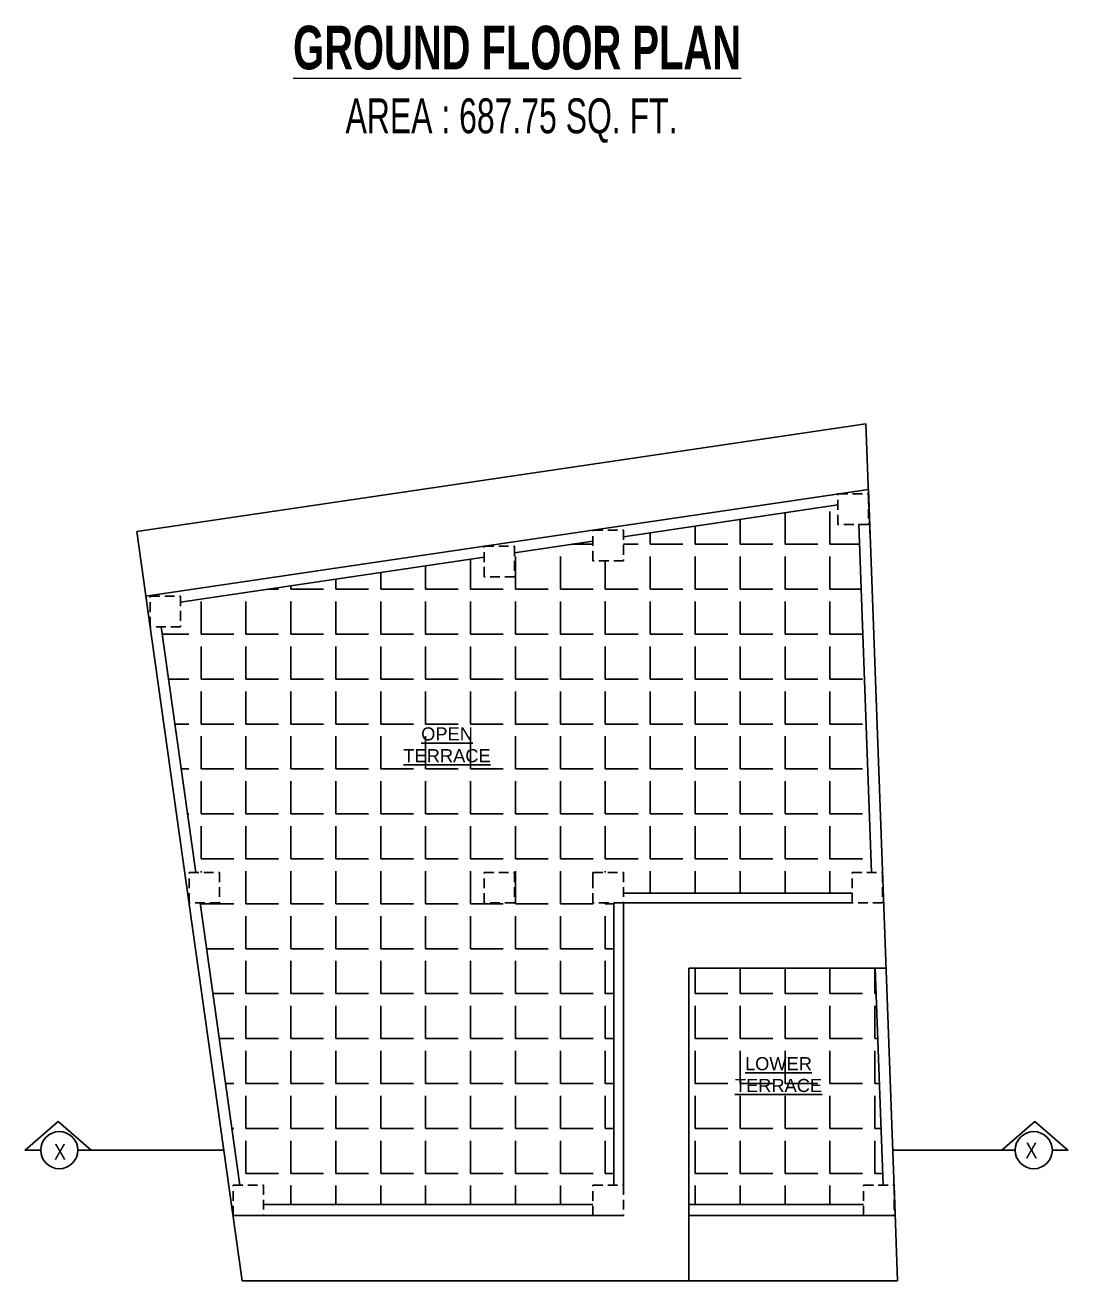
# Model space of a CAD drawing. Header units: inches. Extents: x -5142662 to -4941318, y -3361958 to -3160563.
# Drawn here: x -5002307 to -5001828, y -3261988 to -3261411 of the extents above; entities that cross this region are included whole.
import ezdxf

# ---------------------------------------------------------------- set-up
doc = ezdxf.new("R2010")
doc.units = ezdxf.units.IN
doc.header["$LTSCALE"] = 2
doc.header["$MEASUREMENT"] = 0
doc.linetypes.add('HIDDEN', pattern=[0.375, 0.25, -0.125])
doc.layers.get('0').update_dxf_attribs({"linetype": 'CONTINUOUS'})
doc.layers.add('A-Hatch', color=7, linetype='CONTINUOUS')
doc.layers.add('TEXT', color=181, linetype='CONTINUOUS', lineweight=25)
doc.layers.add('Text-100.w', color=254, linetype='CONTINUOUS', lineweight=9)
doc.styles.add('ARAIL', font='ARIALN.TTF')
doc.styles.add('Arial', font='arial.ttf', dxfattribs={"width": 0.8, "height": 12})
doc.styles.add('arial.', font='arial.ttf')
pattern_1 = [(0, (5606.73, 565.298), (0, 20.625), [15, -5.625]), (90, (5606.73, 565.298), (-20.625, 1e-15), [15, -5.625])]

msp = doc.modelspace()

# ---------------------------------------------------------------- hatches: boundary and pattern name
at = {"layer": 'A-Hatch', "ltscale": 0.5}
h = msp.add_hatch(dxfattribs=at)
h.set_pattern_fill('ANGLE', color=256, scale=75)
h.set_pattern_definition(pattern_1)
h.paths.add_polyline_path([(-5002036.3, -3261814.27), (-5002045.8, -3261814.27), (-5002045.8, -3261800.27), (-5002031.8, -3261800.27), (-5002031.8, -3261809.77), (-5001926.87, -3261809.77), (-5001926.87, -3261800.27), (-5001917.87, -3261800.27), (-5001923.77, -3261640.59), (-5001933.36, -3261640.59), (-5001933.36, -3261631.64), (-5002031.8, -3261646.19), (-5002031.8, -3261657.2), (-5002045.8, -3261657.2), (-5002045.8, -3261648.26), (-5002081.8, -3261653.57), (-5002081.8, -3261664.59), (-5002095.8, -3261664.59), (-5002095.8, -3261655.64), (-5002235.11, -3261676.22), (-5002235.11, -3261687.53), (-5002244.06, -3261687.53), (-5002228.18, -3261800.27), (-5002217.25, -3261800.27), (-5002217.25, -3261814.27), (-5002226.2, -3261814.27), (-5002207.96, -3261943.77), (-5002197.04, -3261943.77), (-5002197.04, -3261952.77), (-5002045.8, -3261952.77), (-5002045.8, -3261943.77), (-5002036.3, -3261943.77)])
h.paths.add_polyline_path([(-5002095.8, -3261814.27), (-5002095.8, -3261800.27), (-5002081.8, -3261800.27), (-5002081.8, -3261814.27)], flags=16)
h.paths.add_polyline_path([(-5002134.21, -3261752.52), (-5002091.16, -3261752.52), (-5002091.16, -3261730.05), (-5002134.21, -3261730.05)], flags=24)
h = msp.add_hatch(dxfattribs=at)
h.set_pattern_fill('ANGLE', color=256, scale=75)
h.set_pattern_definition(pattern_1)
h.paths.add_polyline_path([(-5001916.25, -3261844.27), (-5002001.8, -3261844.27), (-5002001.8, -3261952.77), (-5001921.57, -3261952.77), (-5001921.57, -3261943.77), (-5001912.58, -3261943.77)])
h.paths.add_polyline_path([(-5001982.04, -3261903.9), (-5001938.99, -3261903.9), (-5001938.99, -3261881.43), (-5001982.04, -3261881.43)], flags=24)

# ---------------------------------------------------------------- linework, layer by layer
at = {"ltscale": 0.5}
for p, q in [((-5001920.47, -3261594.36), (-5002255.27, -3261643.82)), ((-5001920.47, -3261594.36), (-5001918.53, -3261646.93)), ((-5001919.36, -3261624.52), (-5002045.8, -3261643.2)), ((-5001907.06, -3261957.77), (-5001919.36, -3261624.52)), ((-5001933.36, -3261631.64), (-5002031.8, -3261646.19)), ((-5002249.11, -3261687.53), (-5002255.27, -3261643.82)), ((-5002045.8, -3261643.2), (-5002251.08, -3261673.53)), ((-5001917.87, -3261800.27), (-5001923.77, -3261640.59)), ((-5002045.8, -3261648.26), (-5002081.8, -3261653.57)), ((-5002095.8, -3261655.64), (-5002235.11, -3261676.22)), ((-5002251.08, -3261673.53), (-5002206.81, -3261987.77)), ((-5002244.06, -3261687.53), (-5002228.18, -3261800.27)), ((-5002045.8, -3261804.77), (-5002045.8, -3261800.27)), ((-5002031.8, -3261809.77), (-5001926.87, -3261809.77)), ((-5002226.2, -3261814.27), (-5002207.96, -3261943.77)), ((-5002036.3, -3261943.77), (-5002036.3, -3261814.27)), ((-5002031.8, -3261814.27), (-5001926.87, -3261814.27)), ((-5002031.8, -3261943.77), (-5002031.8, -3261814.27)), ((-5002001.8, -3261844.27), (-5001911.25, -3261844.27)), ((-5002001.8, -3261987.77), (-5002001.8, -3261844.27)), ((-5001912.58, -3261943.77), (-5001916.25, -3261844.27)), ((-5001907.57, -3261943.77), (-5001905.95, -3261987.77)), ((-5002197.04, -3261952.77), (-5002045.84, -3261952.77)), ((-5002001.8, -3261952.77), (-5001921.57, -3261952.77)), ((-5002211.04, -3261957.77), (-5002197.04, -3261957.77)), ((-5002197.04, -3261957.77), (-5002045.84, -3261957.77)), ((-5002045.8, -3261957.77), (-5002031.8, -3261957.77)), ((-5002001.8, -3261957.77), (-5001907.06, -3261957.77)), ((-5001905.95, -3261987.77), (-5002206.81, -3261987.77))]:
    msp.add_line(p, q, dxfattribs=at)
at = {"linetype": 'HIDDEN', "ltscale": 9}
for points in [[(-5001933.36, -3261626.59), (-5001919.36, -3261626.59), (-5001919.36, -3261640.59), (-5001933.36, -3261640.59)], [(-5002045.8, -3261643.2), (-5002031.8, -3261643.2), (-5002031.8, -3261657.2), (-5002045.8, -3261657.2)], [(-5002095.8, -3261650.59), (-5002081.8, -3261650.59), (-5002081.8, -3261664.59), (-5002095.8, -3261664.59)], [(-5002249.11, -3261673.53), (-5002235.11, -3261673.53), (-5002235.11, -3261687.53), (-5002249.11, -3261687.53)], [(-5002231.25, -3261800.27), (-5002217.25, -3261800.27), (-5002217.25, -3261814.27), (-5002231.25, -3261814.27)], [(-5002095.8, -3261800.27), (-5002081.8, -3261800.27), (-5002081.8, -3261814.27), (-5002095.8, -3261814.27)], [(-5002045.8, -3261800.27), (-5002031.8, -3261800.27), (-5002031.8, -3261814.27), (-5002045.8, -3261814.27)], [(-5001926.87, -3261800.27), (-5001912.87, -3261800.27), (-5001912.87, -3261814.27), (-5001926.87, -3261814.27)], [(-5002211.04, -3261943.77), (-5002197.04, -3261943.77), (-5002197.04, -3261957.77), (-5002211.04, -3261957.77)], [(-5002045.8, -3261943.77), (-5002031.8, -3261943.77), (-5002031.8, -3261957.77), (-5002045.8, -3261957.77)], [(-5001921.57, -3261943.77), (-5001907.57, -3261943.77), (-5001907.57, -3261957.77), (-5001921.57, -3261957.77)]]:
    msp.add_lwpolyline(points, close=True, dxfattribs=at)
at = {"layer": 'TEXT'}
for points in [[(-5002299.37, -3261927.77), (-5002306.51, -3261927.77), (-5002291.37, -3261914.69), (-5002276.23, -3261927.77)], [(-5001834.91, -3261927.77), (-5001827.77, -3261927.77), (-5001842.91, -3261914.69), (-5001858.05, -3261927.77)], [(-5002215.26, -3261927.77), (-5002282.3, -3261927.77)], [(-5001908.16, -3261927.77), (-5001851.98, -3261927.77)]]:
    msp.add_lwpolyline(points, dxfattribs=at)
for centre in [(-5002290.84, -3261927.77), (-5001843.44, -3261927.77)]:
    msp.add_circle(centre, 8.53, dxfattribs=at)

# ---------------------------------------------------------------- texts
at = {"layer": 'TEXT', "lineweight": -2, "char_height": 6, "width": 127.5059, "attachment_point": 5, "style": 'arial.'}
for s, insert in [('{\\LOPEN\\PTERRACE}', (-5002112.81, -3261741.74)), ('{\\LLOWER\\PTERRACE}', (-5001960.64, -3261893.12))]:
    msp.add_mtext(s, dxfattribs=dict(at, insert=insert))
at = {"layer": 'TEXT', "char_height": 7.2, "style": 'ARAIL'}
for insert, attachment_point in [((-5002287.75, -3261924.93), 3), ((-5001847.28, -3261924.27), 1)]:
    msp.add_mtext_dynamic_manual_height_columns('X', width=125.4648, gutter_width=90, heights=[0], dxfattribs=dict(at, insert=insert, attachment_point=attachment_point))
at = {"layer": 'Text-100.w', "insert": (-5002083.2, -3261411.68), "char_height": 20, "width": 569.1024, "attachment_point": 2, "style": 'Arial'}
msp.add_mtext('\\A1;{\\fArial Narrow|b1|i0|c0|p34;\\L GROUND FLOOR PLAN\\P\\fArial Narrow|b0|i0|c0|p34;\\H0.8x;\\lAREA : 687.75 SQ. FT.\\H1.02306x; }', dxfattribs=at)

doc.saveas('drawing.dxf')
